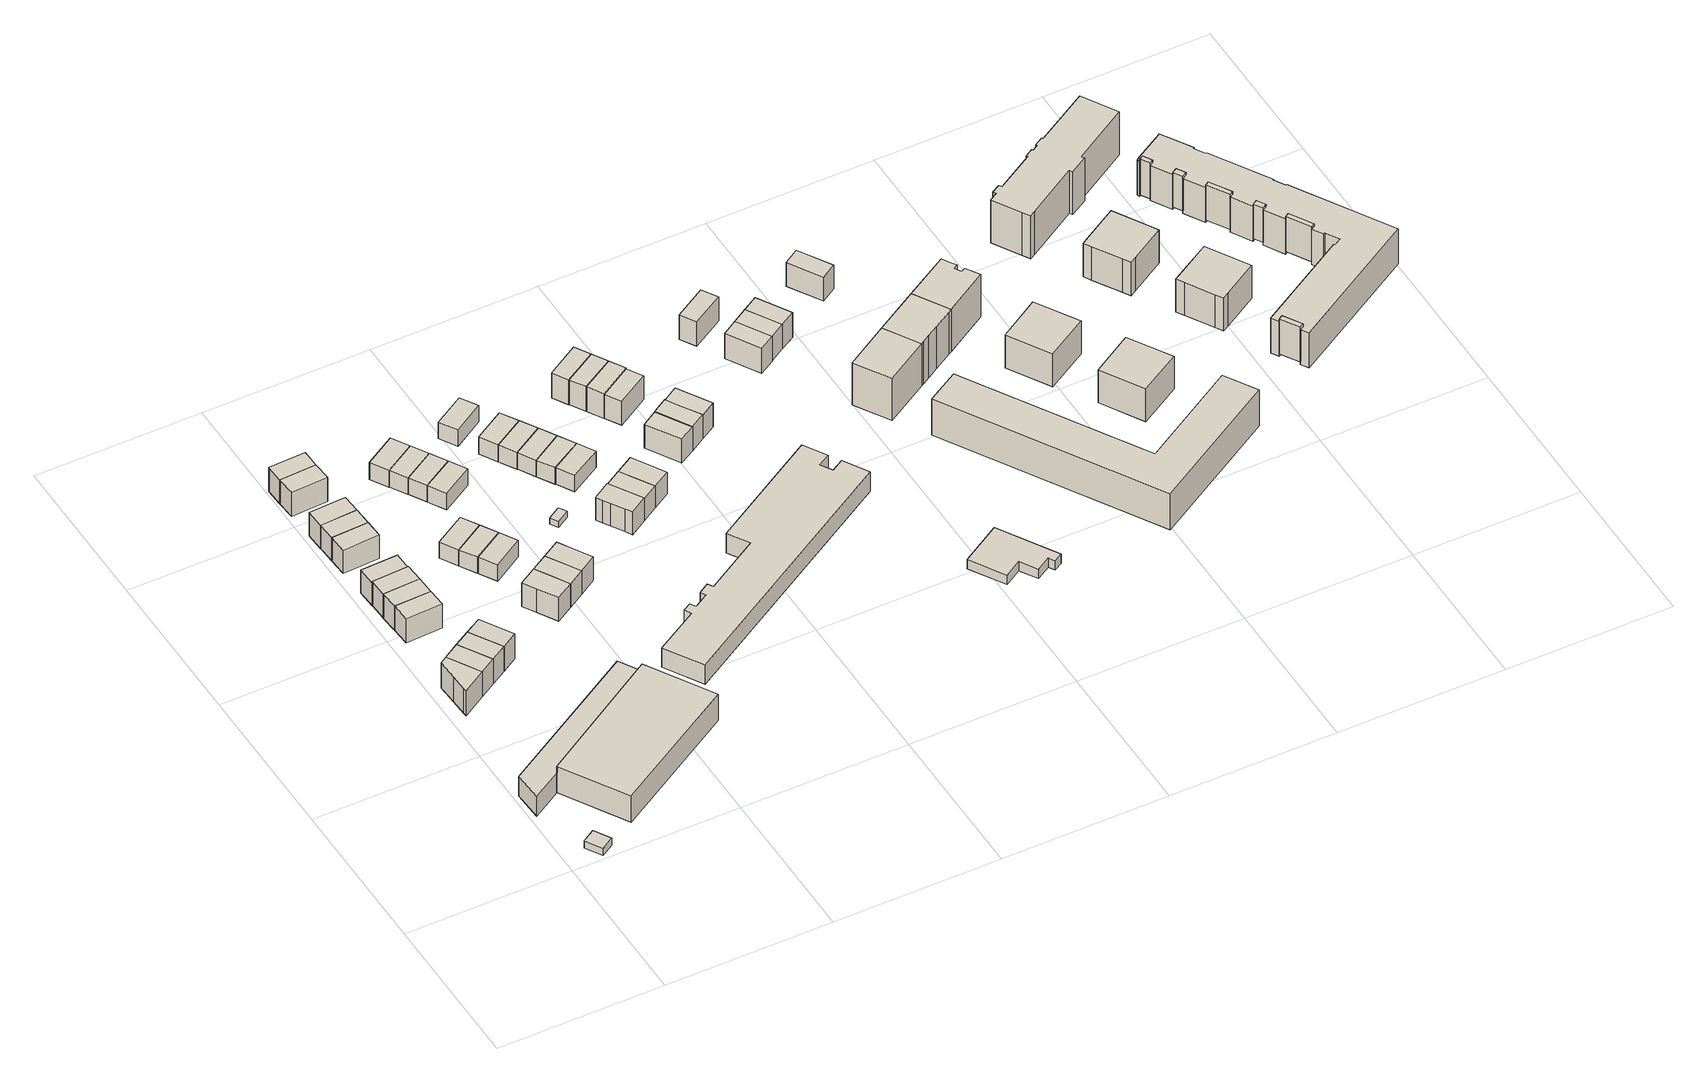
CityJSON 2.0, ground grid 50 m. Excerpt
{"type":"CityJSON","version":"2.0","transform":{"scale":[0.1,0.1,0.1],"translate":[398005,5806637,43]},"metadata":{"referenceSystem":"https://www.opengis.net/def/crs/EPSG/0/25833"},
"CityObjects":{
"building1":{"type":"Building","attributes":{"Gemeindeschluessel":"11000008","BezugspunktDach":"2200","function":"31001_2620","measuredHeight":2.59,"storeysAboveGround":1},"address":[{"country":"Germany","locality":"Berlin","thoroughfareNumber":"65 (2)","thoroughfareName":"Lieselotte-Berger-Straße"}],"geometry":[{"type":"Solid","lod":"1","boundaries":[[[[0,1,2,3]],[[4,5,6,7]],[[4,7,3,2]],[[5,4,2,1]],[[6,5,1,0]],[[7,6,0,3]]]]}]},
"building2":{"type":"Building","attributes":{"Gemeindeschluessel":"11000008","BezugspunktDach":"2200","function":"31001_1010","measuredHeight":9.01,"storeysAboveGround":2},"address":[{"country":"Germany","locality":"Berlin","thoroughfareNumber":"187","thoroughfareName":"Schönefelder Straße"}],"geometry":[{"type":"Solid","lod":"1","boundaries":[[[[8,9,10,11,12,13,14,15]],[[16,17,18,19,20,21,22,23]],[[16,23,15,14]],[[17,16,14,13]],[[18,17,13,12]],[[19,18,12,11]],[[20,19,11,10]],[[21,20,10,9]],[[22,21,9,8]],[[23,22,8,15]]]]}]},
"building3":{"type":"Building","attributes":{"Gemeindeschluessel":"11000008","BezugspunktDach":"2200","function":"31001_1010","measuredHeight":8.9,"storeysAboveGround":2},"address":[{"country":"Germany","locality":"Berlin","thoroughfareNumber":"185","thoroughfareName":"Schönefelder Straße"}],"geometry":[{"type":"Solid","lod":"1","boundaries":[[[[11,24,25,14]],[[26,27,19,16]],[[26,16,14,25]],[[27,26,25,24]],[[19,27,24,11]],[[16,19,11,14]]]]}]},
"building4":{"type":"Building","attributes":{"Gemeindeschluessel":"11000008","BezugspunktDach":"2200","function":"31001_1010","measuredHeight":8.88,"storeysAboveGround":2},"address":[{"country":"Germany","locality":"Berlin","thoroughfareNumber":"183","thoroughfareName":"Schönefelder Straße"}],"geometry":[{"type":"Solid","lod":"1","boundaries":[[[[24,28,29,25]],[[30,31,27,26]],[[30,26,25,29]],[[31,30,29,28]],[[27,31,28,24]],[[26,27,24,25]]]]}]},
"building5":{"type":"Building","attributes":{"Gemeindeschluessel":"11000008","BezugspunktDach":"2200","function":"31001_1010","measuredHeight":8.64,"storeysAboveGround":2},"address":[{"country":"Germany","locality":"Berlin","thoroughfareNumber":"179","thoroughfareName":"Schönefelder Straße"}],"geometry":[{"type":"Solid","lod":"1","boundaries":[[[[32,33,34,35]],[[36,37,38,39]],[[36,39,35,34]],[[37,36,34,33]],[[38,37,33,32]],[[39,38,32,35]]]]}]},
"building6":{"type":"Building","attributes":{"Gemeindeschluessel":"11000008","function":"31001_3021"},"address":[{"country":"Germany","locality":"Berlin","thoroughfareNumber":"65 (1)","thoroughfareName":"Lieselotte-Berger-Straße"}],"children":["building6-1","building6-2"]},
"building6-1":{"type":"BuildingPart","attributes":{"BezugspunktDach":"2200","measuredHeight":9.46,"storeysAboveGround":2},"parents":["building6"],"geometry":[{"type":"MultiSurface","lod":"1","boundaries":[[[40,41,42,43]],[[44,45,46,47]],[[44,48,49,43,42]],[[45,44,42,41]],[[46,45,41,40]],[[47,46,40,43]],[[47,49,48,44]]]}]},
"building6-2":{"type":"BuildingPart","attributes":{"BezugspunktDach":"2200","measuredHeight":7,"storeysAboveGround":2},"parents":["building6"],"geometry":[{"type":"MultiSurface","lod":"1","boundaries":[[[50,49,48,51,52]],[[53,54,55,56,57]],[[53,57,52,51]],[[54,53,51,48]],[[55,54,44,47]],[[56,55,49,50]],[[57,56,50,52]],[[47,44,48,49]]]}]},
"building7":{"type":"Building","attributes":{"Gemeindeschluessel":"11000008","BezugspunktDach":"2200","function":"31001_1010","measuredHeight":8.66,"storeysAboveGround":2},"address":[{"country":"Germany","locality":"Berlin","thoroughfareNumber":"177","thoroughfareName":"Schönefelder Straße"}],"geometry":[{"type":"Solid","lod":"1","boundaries":[[[[35,34,58,59]],[[60,61,62,63]],[[60,63,59,58]],[[61,60,58,34]],[[62,61,34,35]],[[63,62,35,59]]]]}]},
"building8":{"type":"Building","attributes":{"Gemeindeschluessel":"11000008","BezugspunktDach":"2200","function":"31001_1010","measuredHeight":8.61,"storeysAboveGround":2},"address":[{"country":"Germany","locality":"Berlin","thoroughfareNumber":"175","thoroughfareName":"Schönefelder Straße"}],"geometry":[{"type":"Solid","lod":"1","boundaries":[[[[59,58,64,65]],[[66,67,68,69]],[[66,69,65,64]],[[67,66,64,58]],[[68,67,58,59]],[[69,68,59,65]]]]}]},
"building9":{"type":"Building","attributes":{"Gemeindeschluessel":"11000008","BezugspunktDach":"2200","function":"31001_1010","measuredHeight":9.95,"storeysAboveGround":2},"address":[{"country":"Germany","locality":"Berlin","thoroughfareNumber":"173","thoroughfareName":"Schönefelder Straße"}],"geometry":[{"type":"Solid","lod":"1","boundaries":[[[[70,71,72,73,74]],[[75,76,77,78,79]],[[75,79,74,73]],[[76,75,73,72]],[[77,76,72,71]],[[78,77,71,70]],[[79,78,70,74]]]]}]},
"building10":{"type":"Building","attributes":{"Gemeindeschluessel":"11000008","BezugspunktDach":"2200","function":"31001_1010","measuredHeight":8.9,"storeysAboveGround":2},"address":[{"country":"Germany","locality":"Berlin","thoroughfareNumber":"181","thoroughfareName":"Schönefelder Straße"}],"geometry":[{"type":"Solid","lod":"1","boundaries":[[[[28,80,81,29]],[[82,83,31,30]],[[82,30,29,81]],[[83,82,81,80]],[[31,83,80,28]],[[30,31,28,29]]]]}]},
"building11":{"type":"Building","attributes":{"Gemeindeschluessel":"11000008","BezugspunktDach":"2200","function":"31001_1010","measuredHeight":8.35,"storeysAboveGround":2},"address":[{"country":"Germany","locality":"Berlin","thoroughfareNumber":"171","thoroughfareName":"Schönefelder Straße"}],"geometry":[{"type":"Solid","lod":"1","boundaries":[[[[84,85,86,87]],[[88,89,90,91]],[[88,91,87,86]],[[89,88,86,85]],[[90,89,85,84]],[[91,90,84,87]]]]}]},
"building12":{"type":"Building","attributes":{"Gemeindeschluessel":"11000008","BezugspunktDach":"2200","function":"31001_1010","measuredHeight":8.31,"storeysAboveGround":2},"address":[{"country":"Germany","locality":"Berlin","thoroughfareNumber":"169","thoroughfareName":"Schönefelder Straße"}],"geometry":[{"type":"Solid","lod":"1","boundaries":[[[[87,86,92,93]],[[94,88,91,95]],[[94,95,93,92]],[[88,94,92,86]],[[91,88,86,87]],[[95,91,87,93]]]]}]},
"building13":{"type":"Building","attributes":{"Gemeindeschluessel":"11000008","BezugspunktDach":"2200","function":"31001_1010","measuredHeight":8.4,"storeysAboveGround":2},"address":[{"country":"Germany","locality":"Berlin","thoroughfareNumber":"167","thoroughfareName":"Schönefelder Straße"}],"geometry":[{"type":"Solid","lod":"1","boundaries":[[[[93,92,96,97]],[[98,99,100,101]],[[98,101,97,96]],[[99,98,96,92]],[[100,99,92,93]],[[101,100,93,97]]]]}]},
"building14":{"type":"Building","attributes":{"Gemeindeschluessel":"11000008","BezugspunktDach":"2200","function":"31001_1010","measuredHeight":8.56,"storeysAboveGround":2},"address":[{"country":"Germany","locality":"Berlin","thoroughfareNumber":"165","thoroughfareName":"Schönefelder Straße"}],"geometry":[{"type":"Solid","lod":"1","boundaries":[[[[102,103,104,105]],[[106,107,108,109]],[[106,109,105,104]],[[107,106,104,103]],[[108,107,103,102]],[[109,108,102,105]]]]}]},
"building15":{"type":"Building","attributes":{"Gemeindeschluessel":"11000008","BezugspunktDach":"2200","function":"31001_1010","measuredHeight":8.6,"storeysAboveGround":2},"address":[{"country":"Germany","locality":"Berlin","thoroughfareNumber":"163","thoroughfareName":"Schönefelder Straße"}],"geometry":[{"type":"Solid","lod":"1","boundaries":[[[[105,104,110,111]],[[112,106,109,113]],[[112,113,111,110]],[[106,112,110,104]],[[109,106,104,105]],[[113,109,105,111]]]]}]},
"building16":{"type":"Building","attributes":{"Gemeindeschluessel":"11000008","BezugspunktDach":"2200","function":"31001_1010","measuredHeight":5.86,"storeysAboveGround":2},"address":[{"country":"Germany","locality":"Berlin","thoroughfareNumber":"74","thoroughfareName":"Lieselotte-Berger-Straße"}],"geometry":[{"type":"Solid","lod":"1","boundaries":[[[[114,115,116,117]],[[118,119,120,121]],[[118,121,117,116]],[[119,118,116,115]],[[120,119,115,114]],[[121,120,114,117]]]]}]},
"building17":{"type":"Building","attributes":{"Gemeindeschluessel":"11000008","BezugspunktDach":"2200","function":"31001_1010","measuredHeight":8.44,"storeysAboveGround":3},"address":[{"country":"Germany","locality":"Berlin","thoroughfareNumber":"76B","thoroughfareName":"Lieselotte-Berger-Straße"}],"geometry":[{"type":"Solid","lod":"1","boundaries":[[[[122,123,124,125,126,127]],[[128,129,130,131,132,133]],[[128,133,127,126]],[[129,128,126,125]],[[130,129,125,124]],[[131,130,124,123]],[[132,131,123,122]],[[133,132,122,127]]]]}]},
"building18":{"type":"Building","attributes":{"Gemeindeschluessel":"11000008","BezugspunktDach":"2200","function":"31001_1010","measuredHeight":5.84,"storeysAboveGround":2},"address":[{"country":"Germany","locality":"Berlin","thoroughfareNumber":"74A","thoroughfareName":"Lieselotte-Berger-Straße"}],"geometry":[{"type":"Solid","lod":"1","boundaries":[[[[134,135,115,114]],[[119,136,137,120]],[[119,120,114,115]],[[136,119,115,135]],[[137,136,135,134]],[[120,137,134,114]]]]}]},
"building19":{"type":"Building","attributes":{"Gemeindeschluessel":"11000008","BezugspunktDach":"2200","function":"31001_1010","measuredHeight":5.86,"storeysAboveGround":2},"address":[{"country":"Germany","locality":"Berlin","thoroughfareNumber":"74B","thoroughfareName":"Lieselotte-Berger-Straße"}],"geometry":[{"type":"Solid","lod":"1","boundaries":[[[[138,139,135,134]],[[136,140,141,137]],[[136,137,134,135]],[[140,136,135,139]],[[141,140,139,138]],[[137,141,138,134]]]]}]},
"building20":{"type":"Building","attributes":{"Gemeindeschluessel":"11000008","BezugspunktDach":"2200","function":"31001_1010","measuredHeight":8.38,"storeysAboveGround":3},"address":[{"country":"Germany","locality":"Berlin","thoroughfareNumber":"76A","thoroughfareName":"Lieselotte-Berger-Straße"}],"geometry":[{"type":"Solid","lod":"1","boundaries":[[[[125,124,142,143,144,126]],[[145,146,147,130,129,128]],[[145,128,126,144]],[[146,145,144,143]],[[147,146,143,142]],[[130,147,142,124]],[[129,130,124,125]],[[128,129,125,126]]]]}]},
"building21":{"type":"Building","attributes":{"Gemeindeschluessel":"11000008","BezugspunktDach":"2200","function":"31001_1010","measuredHeight":5.93,"storeysAboveGround":2},"address":[{"country":"Germany","locality":"Berlin","thoroughfareNumber":"72","thoroughfareName":"Lieselotte-Berger-Straße"}],"geometry":[{"type":"Solid","lod":"1","boundaries":[[[[148,149,150,151]],[[152,153,154,155]],[[152,155,151,150]],[[153,152,150,149]],[[154,153,149,148]],[[155,154,148,151]]]]}]},
"building22":{"type":"Building","attributes":{"Gemeindeschluessel":"11000008","BezugspunktDach":"2200","function":"31001_1010","measuredHeight":5.81,"storeysAboveGround":2},"address":[{"country":"Germany","locality":"Berlin","thoroughfareNumber":"72A","thoroughfareName":"Lieselotte-Berger-Straße"}],"geometry":[{"type":"Solid","lod":"1","boundaries":[[[[156,157,149,148]],[[158,159,160,161]],[[158,161,148,149]],[[159,158,149,157]],[[160,159,157,156]],[[161,160,156,148]]]]}]},
"building23":{"type":"Building","attributes":{"Gemeindeschluessel":"11000008","BezugspunktDach":"2200","function":"31001_1010","measuredHeight":8.38,"storeysAboveGround":3},"address":[{"country":"Germany","locality":"Berlin","thoroughfareNumber":"76","thoroughfareName":"Lieselotte-Berger-Straße"}],"geometry":[{"type":"Solid","lod":"1","boundaries":[[[[143,142,162,163,164,144]],[[165,166,167,147,146,145]],[[165,145,144,164]],[[166,165,164,163]],[[167,166,163,162]],[[147,167,162,142]],[[146,147,142,143]],[[145,146,143,144]]]]}]},
"building24":{"type":"Building","attributes":{"Gemeindeschluessel":"11000008","BezugspunktDach":"2200","function":"31001_1010","measuredHeight":5.81,"storeysAboveGround":2},"address":[{"country":"Germany","locality":"Berlin","thoroughfareNumber":"72B","thoroughfareName":"Lieselotte-Berger-Straße"}],"geometry":[{"type":"Solid","lod":"1","boundaries":[[[[168,169,157,156]],[[170,171,172,173]],[[170,173,156,157]],[[171,170,157,169]],[[172,171,169,168]],[[173,172,168,156]]]]}]},
"building25":{"type":"Building","attributes":{"Gemeindeschluessel":"11000008","BezugspunktDach":"2200","function":"31001_1010","measuredHeight":5.82,"storeysAboveGround":2},"address":[{"country":"Germany","locality":"Berlin","thoroughfareNumber":"72C","thoroughfareName":"Lieselotte-Berger-Straße"}],"geometry":[{"type":"Solid","lod":"1","boundaries":[[[[174,175,169,168]],[[176,177,178,179]],[[176,179,168,169]],[[177,176,169,175]],[[178,177,175,174]],[[179,178,174,168]]]]}]},
"building26":{"type":"Building","attributes":{"Gemeindeschluessel":"11000008","BezugspunktDach":"2200","function":"31001_2523","measuredHeight":2.48,"storeysAboveGround":1},"address":[{"country":"Germany","locality":"Berlin","thoroughfareNumber":"70B (1)","thoroughfareName":"Lieselotte-Berger-Straße"}],"geometry":[{"type":"Solid","lod":"1","boundaries":[[[[180,181,182,183,184]],[[185,186,187,188,189]],[[185,189,184,183]],[[186,185,183,182]],[[187,186,182,181]],[[188,187,181,180]],[[189,188,180,184]]]]}]},
"building27":{"type":"Building","attributes":{"Gemeindeschluessel":"11000008","BezugspunktDach":"2200","function":"31001_1010","measuredHeight":5.82,"storeysAboveGround":2},"address":[{"country":"Germany","locality":"Berlin","thoroughfareNumber":"66F","thoroughfareName":"Lieselotte-Berger-Straße"}],"geometry":[{"type":"Solid","lod":"1","boundaries":[[[[190,191,192,193]],[[194,195,196,197]],[[194,197,193,192]],[[195,194,192,191]],[[196,195,191,190]],[[197,196,190,193]]]]}]},
"building28":{"type":"Building","attributes":{"Gemeindeschluessel":"11000008","BezugspunktDach":"2200","function":"31001_1010","measuredHeight":6.02,"storeysAboveGround":2},"address":[{"country":"Germany","locality":"Berlin","thoroughfareNumber":"68","thoroughfareName":"Lieselotte-Berger-Straße"}],"geometry":[{"type":"Solid","lod":"1","boundaries":[[[[198,199,200,201]],[[202,203,204,205]],[[202,205,201,200]],[[203,202,200,199]],[[204,203,199,198]],[[205,204,198,201]]]]}]},
"building29":{"type":"Building","attributes":{"Gemeindeschluessel":"11000008","BezugspunktDach":"2200","function":"31001_1010","measuredHeight":8.45,"storeysAboveGround":3},"address":[{"country":"Germany","locality":"Berlin","thoroughfareNumber":"70B","thoroughfareName":"Lieselotte-Berger-Straße"}],"geometry":[{"type":"Solid","lod":"1","boundaries":[[[[206,207,208,209,210,211,212,213,214]],[[215,216,217,218,219,220,221,222,223]],[[215,223,214,213]],[[216,215,213,212]],[[217,216,212,211]],[[218,217,211,210]],[[219,218,210,209]],[[220,219,209,208]],[[221,220,208,207]],[[222,221,207,206]],[[223,222,206,214]]]]}]},
"building30":{"type":"Building","attributes":{"Gemeindeschluessel":"11000008","BezugspunktDach":"2200","function":"31001_1010","measuredHeight":6.01,"storeysAboveGround":2},"address":[{"country":"Germany","locality":"Berlin","thoroughfareNumber":"68A","thoroughfareName":"Lieselotte-Berger-Straße"}],"geometry":[{"type":"Solid","lod":"1","boundaries":[[[[224,225,199,198]],[[203,226,227,204]],[[203,204,198,199]],[[226,203,199,225]],[[227,226,225,224]],[[204,227,224,198]]]]}]},
"building31":{"type":"Building","attributes":{"Gemeindeschluessel":"11000008","BezugspunktDach":"2200","function":"31001_1010","measuredHeight":5.9,"storeysAboveGround":2},"address":[{"country":"Germany","locality":"Berlin","thoroughfareNumber":"68B","thoroughfareName":"Lieselotte-Berger-Straße"}],"geometry":[{"type":"Solid","lod":"1","boundaries":[[[[228,229,225,224]],[[230,231,232,233]],[[230,233,224,225]],[[231,230,225,229]],[[232,231,229,228]],[[233,232,228,224]]]]}]},
"building32":{"type":"Building","attributes":{"Gemeindeschluessel":"11000008","BezugspunktDach":"2200","function":"31001_1010","measuredHeight":5.9,"storeysAboveGround":2},"address":[{"country":"Germany","locality":"Berlin","thoroughfareNumber":"68C","thoroughfareName":"Lieselotte-Berger-Straße"}],"geometry":[{"type":"Solid","lod":"1","boundaries":[[[[234,235,229,228]],[[231,236,237,232]],[[231,232,228,229]],[[236,231,229,235]],[[237,236,235,234]],[[232,237,234,228]]]]}]},
"building33":{"type":"Building","attributes":{"Gemeindeschluessel":"11000008","BezugspunktDach":"2200","function":"31001_1010","measuredHeight":5.84,"storeysAboveGround":2},"address":[{"country":"Germany","locality":"Berlin","thoroughfareNumber":"68D","thoroughfareName":"Lieselotte-Berger-Straße"}],"geometry":[{"type":"Solid","lod":"1","boundaries":[[[[238,239,235,234]],[[240,241,242,243]],[[240,243,234,235]],[[241,240,235,239]],[[242,241,239,238]],[[243,242,238,234]]]]}]},
"building34":{"type":"Building","attributes":{"Gemeindeschluessel":"11000008","BezugspunktDach":"2200","function":"31001_1010","measuredHeight":7.74,"storeysAboveGround":3},"address":[{"country":"Germany","locality":"Berlin","thoroughfareNumber":"70A","thoroughfareName":"Lieselotte-Berger-Straße"}],"geometry":[{"type":"Solid","lod":"1","boundaries":[[[[244,245,246,247,248,249]],[[250,251,252,218,253,215]],[[250,215,249,248]],[[251,250,248,247]],[[252,251,247,246]],[[218,252,246,245]],[[253,218,245,244]],[[215,253,244,249]]]]}]},
"building35":{"type":"Building","attributes":{"name":"Rose-Oehmichen-Schule","Gemeindeschluessel":"11000008","BezugspunktDach":"2200","function":"31001_3021","measuredHeight":6.93,"storeysAboveGround":2},"address":[{"country":"Germany","locality":"Berlin","thoroughfareNumber":"65","thoroughfareName":"Lieselotte-Berger-Straße"}],"geometry":[{"type":"Solid","lod":"1","boundaries":[[[[254,255,256,257,258,259,260,261,262,263,264,265,266,267,268,269,270,271]],[[272,273,274,275,276,277,278,279,280,281,282,283,284,285,286,287,288,289]],[[272,289,271,270]],[[273,272,270,269]],[[274,273,269,268]],[[275,274,268,267]],[[276,275,267,266]],[[277,276,266,265]],[[278,277,265,264]],[[279,278,264,263]],[[280,279,263,262]],[[281,280,262,261]],[[282,281,261,260]],[[283,282,260,259]],[[284,283,259,258]],[[285,284,258,257]],[[286,285,257,256]],[[287,286,256,255]],[[288,287,255,254]],[[289,288,254,271]]]]}]},
"building36":{"type":"Building","attributes":{"Gemeindeschluessel":"11000008","BezugspunktDach":"2200","function":"31001_1010","measuredHeight":7.74,"storeysAboveGround":3},"address":[{"country":"Germany","locality":"Berlin","thoroughfareNumber":"70","thoroughfareName":"Lieselotte-Berger-Straße"}],"geometry":[{"type":"Solid","lod":"1","boundaries":[[[[247,246,290,291,292,248]],[[293,294,295,252,251,250]],[[293,250,248,292]],[[294,293,292,291]],[[295,294,291,290]],[[252,295,290,246]],[[251,252,246,247]],[[250,251,247,248]]]]}]},
"building37":{"type":"Building","attributes":{"Gemeindeschluessel":"11000008","BezugspunktDach":"2200","function":"31001_1010","measuredHeight":8.89,"storeysAboveGround":2},"address":[{"country":"Germany","locality":"Berlin","thoroughfareNumber":"26A","thoroughfareName":"Friederike-Nadig-Straße"}],"geometry":[{"type":"Solid","lod":"1","boundaries":[[[[296,297,298,299]],[[300,301,302,303]],[[300,303,299,298]],[[301,300,298,297]],[[302,301,297,296]],[[303,302,296,299]]]]}]},
"building38":{"type":"Building","attributes":{"Gemeindeschluessel":"11000008","BezugspunktDach":"2200","function":"31001_1010","measuredHeight":8.55,"storeysAboveGround":2},"address":[{"country":"Germany","locality":"Berlin","thoroughfareNumber":"30","thoroughfareName":"Friederike-Nadig-Straße"}],"geometry":[{"type":"Solid","lod":"1","boundaries":[[[[304,305,306,307]],[[308,309,310,311]],[[308,311,307,306]],[[309,308,306,305]],[[310,309,305,304]],[[311,310,304,307]]]]}]},
"building39":{"type":"Building","attributes":{"Gemeindeschluessel":"11000008","BezugspunktDach":"2200","function":"31001_1010","measuredHeight":8.87,"storeysAboveGround":2},"address":[{"country":"Germany","locality":"Berlin","thoroughfareNumber":"28","thoroughfareName":"Friederike-Nadig-Straße"}],"geometry":[{"type":"Solid","lod":"1","boundaries":[[[[312,313,297,296]],[[314,315,316,317]],[[314,317,296,297]],[[315,314,297,313]],[[316,315,313,312]],[[317,316,312,296]]]]}]},
"building40":{"type":"Building","attributes":{"Gemeindeschluessel":"11000008","BezugspunktDach":"2200","function":"31001_1010","measuredHeight":8.82,"storeysAboveGround":2},"address":[{"country":"Germany","locality":"Berlin","thoroughfareNumber":"28A","thoroughfareName":"Friederike-Nadig-Straße"}],"geometry":[{"type":"Solid","lod":"1","boundaries":[[[[318,319,313,312]],[[315,320,321,316]],[[315,316,312,313]],[[320,315,313,319]],[[321,320,319,318]],[[316,321,318,312]]]]}]},
"building41":{"type":"Building","attributes":{"Gemeindeschluessel":"11000008","BezugspunktDach":"2200","function":"31001_1010","measuredHeight":8.39,"storeysAboveGround":2},"address":[{"country":"Germany","locality":"Berlin","thoroughfareNumber":"28B","thoroughfareName":"Friederike-Nadig-Straße"}],"geometry":[{"type":"Solid","lod":"1","boundaries":[[[[322,323,324,325]],[[326,327,328,329]],[[326,329,325,324]],[[327,326,324,323]],[[328,327,323,322]],[[329,328,322,325]]]]}]},
"building42":{"type":"Building","attributes":{"Gemeindeschluessel":"11000008","BezugspunktDach":"2200","function":"31001_1010","measuredHeight":8.78,"storeysAboveGround":2},"address":[{"country":"Germany","locality":"Berlin","thoroughfareNumber":"30A","thoroughfareName":"Friederike-Nadig-Straße"}],"geometry":[{"type":"Solid","lod":"1","boundaries":[[[[330,331,332,333,334,335,336,337]],[[338,339,340,341,309,342,343,308]],[[338,308,337,336]],[[339,338,336,335]],[[340,339,335,334]],[[341,340,334,333]],[[309,341,333,332]],[[342,309,332,331]],[[343,342,331,330]],[[308,343,330,337]]]]}]},
"building43":{"type":"Building","attributes":{"Gemeindeschluessel":"11000008","BezugspunktDach":"2200","function":"31001_1010","measuredHeight":8.51,"storeysAboveGround":2},"address":[{"country":"Germany","locality":"Berlin","thoroughfareNumber":"30B","thoroughfareName":"Friederike-Nadig-Straße"}],"geometry":[{"type":"Solid","lod":"1","boundaries":[[[[344,345,346,347]],[[348,349,341,338]],[[348,338,347,346]],[[349,348,346,345]],[[341,349,345,344]],[[338,341,344,347]]]]}]},
"building44":{"type":"Building","attributes":{"name":"Jugendclub","Gemeindeschluessel":"11000008","BezugspunktDach":"2200","function":"31001_3061","measuredHeight":3.35,"storeysAboveGround":1},"address":[{"country":"Germany","locality":"Berlin","thoroughfareNumber":"12","thoroughfareName":"Käte-Frankenthal-Weg"}],"geometry":[{"type":"Solid","lod":"1","boundaries":[[[[350,351,352,353,354,355,356,357]],[[358,359,360,361,362,363,364,365]],[[358,365,357,356]],[[359,358,356,355]],[[360,359,355,354]],[[361,360,354,353]],[[362,361,353,352]],[[363,362,352,351]],[[364,363,351,350]],[[365,364,350,357]]]]}]},
"building45":{"type":"Building","attributes":{"Gemeindeschluessel":"11000008","BezugspunktDach":"2200","function":"31001_1010","measuredHeight":8.6,"storeysAboveGround":2},"address":[{"country":"Germany","locality":"Berlin","thoroughfareNumber":"23A","thoroughfareName":"Friederike-Nadig-Straße"}],"geometry":[{"type":"Solid","lod":"1","boundaries":[[[[366,367,368,369]],[[370,371,372,373]],[[370,373,369,368]],[[371,370,368,367]],[[372,371,367,366]],[[373,372,366,369]]]]}]},
"building46":{"type":"Building","attributes":{"Gemeindeschluessel":"11000008","BezugspunktDach":"2200","function":"31001_1010","measuredHeight":8.87,"storeysAboveGround":2},"address":[{"country":"Germany","locality":"Berlin","thoroughfareNumber":"25A","thoroughfareName":"Friederike-Nadig-Straße"}],"geometry":[{"type":"Solid","lod":"1","boundaries":[[[[374,375,376,377]],[[378,379,380,381]],[[378,381,377,376]],[[379,378,376,375]],[[380,379,375,374]],[[381,380,374,377]]]]}]},
"building47":{"type":"Building","attributes":{"Gemeindeschluessel":"11000008","BezugspunktDach":"2200","function":"31001_1010","measuredHeight":8.83,"storeysAboveGround":2},"address":[{"country":"Germany","locality":"Berlin","thoroughfareNumber":"25","thoroughfareName":"Friederike-Nadig-Straße"}],"geometry":[{"type":"Solid","lod":"1","boundaries":[[[[375,382,383,376]],[[384,385,386,387]],[[384,387,376,383]],[[385,384,383,382]],[[386,385,382,375]],[[387,386,375,376]]]]}]},
"building48":{"type":"Building","attributes":{"Gemeindeschluessel":"11000008","BezugspunktDach":"2200","function":"31001_1010","measuredHeight":8.83,"storeysAboveGround":2},"address":[{"country":"Germany","locality":"Berlin","thoroughfareNumber":"62","thoroughfareName":"Lieselotte-Berger-Straße"}],"geometry":[{"type":"Solid","lod":"1","boundaries":[[[[382,388,389,383]],[[390,391,385,384]],[[390,384,383,389]],[[391,390,389,388]],[[385,391,388,382]],[[384,385,382,383]]]]}]},
"building49":{"type":"Building","attributes":{"Gemeindeschluessel":"11000008","BezugspunktDach":"2200","function":"31001_1010","measuredHeight":15.01,"storeysAboveGround":5},"address":[{"country":"Germany","locality":"Berlin","thoroughfareNumber":"61","thoroughfareName":"Lieselotte-Berger-Straße"}],"geometry":[{"type":"Solid","lod":"1","boundaries":[[[[392,393,394,395]],[[396,397,398,399]],[[396,399,395,394]],[[397,396,394,393]],[[398,397,393,392]],[[399,398,392,395]]]]}]},
"building50":{"type":"Building","attributes":{"Gemeindeschluessel":"11000008","BezugspunktDach":"2200","function":"31001_1010","measuredHeight":15.05,"storeysAboveGround":5},"address":[{"country":"Germany","locality":"Berlin","thoroughfareNumber":"59","thoroughfareName":"Lieselotte-Berger-Straße"}],"geometry":[{"type":"Solid","lod":"1","boundaries":[[[[393,400,401,402,403,404,405,394]],[[406,407,408,409,410,411,412,413]],[[406,413,394,405]],[[407,406,405,404]],[[408,407,404,403]],[[409,408,403,402]],[[410,409,402,401]],[[411,410,401,400]],[[412,411,400,393]],[[413,412,393,394]]]]}]},
"building51":{"type":"Building","attributes":{"Gemeindeschluessel":"11000008","BezugspunktDach":"2200","function":"31001_1010","measuredHeight":8.51,"storeysAboveGround":2},"address":[{"country":"Germany","locality":"Berlin","thoroughfareNumber":"60","thoroughfareName":"Lieselotte-Berger-Straße"}],"geometry":[{"type":"Solid","lod":"1","boundaries":[[[[414,415,416,417]],[[418,419,420,421]],[[418,421,417,416]],[[419,418,416,415]],[[420,419,415,414]],[[421,420,414,417]]]]}]},
"building52":{"type":"Building","attributes":{"Gemeindeschluessel":"11000008","BezugspunktDach":"2200","function":"31001_1010","measuredHeight":12.79,"storeysAboveGround":4},"address":[{"country":"Germany","locality":"Berlin","thoroughfareNumber":"27, 29, 31, 33","thoroughfareName":"Friederike-Nadig-Straße"},{"country":"Germany","locality":"Berlin","thoroughfareNumber":"6, 8","thoroughfareName":"Käte-Frankenthal-Weg"}],"geometry":[{"type":"Solid","lod":"1","boundaries":[[[[422,423,424,425,426,427]],[[428,429,430,431,432,433]],[[428,433,427,426]],[[429,428,426,425]],[[430,429,425,424]],[[431,430,424,423]],[[432,431,423,422]],[[433,432,422,427]]]]}]},
"building53":{"type":"Building","attributes":{"Gemeindeschluessel":"11000008","BezugspunktDach":"2200","function":"31001_1010","measuredHeight":15.04,"storeysAboveGround":5},"address":[{"country":"Germany","locality":"Berlin","thoroughfareNumber":"57","thoroughfareName":"Lieselotte-Berger-Straße"}],"geometry":[{"type":"Solid","lod":"1","boundaries":[[[[404,434,435,436,437,438,439,440,441,405]],[[442,443,444,445,446,447,448,449,407,406]],[[442,406,405,441]],[[443,442,441,440]],[[444,443,440,439]],[[445,444,439,438]],[[446,445,438,437]],[[447,446,437,436]],[[448,447,436,435]],[[449,448,435,434]],[[407,449,434,404]],[[406,407,404,405]]]]}]},
"building54":{"type":"Building","attributes":{"Gemeindeschluessel":"11000008","BezugspunktDach":"2200","function":"31001_1010","measuredHeight":11.76,"storeysAboveGround":4},"address":[{"country":"Germany","locality":"Berlin","thoroughfareNumber":"34","thoroughfareName":"Elisabeth-Selbert-Straße"}],"geometry":[{"type":"Solid","lod":"1","boundaries":[[[[450,451,452,453]],[[454,455,456,457]],[[454,457,453,452]],[[455,454,452,451]],[[456,455,451,450]],[[457,456,450,453]]]]}]},
"building55":{"type":"Building","attributes":{"Gemeindeschluessel":"11000008","BezugspunktDach":"2200","function":"31001_1010","measuredHeight":11.61,"storeysAboveGround":4},"address":[{"country":"Germany","locality":"Berlin","thoroughfareNumber":"36","thoroughfareName":"Elisabeth-Selbert-Straße"}],"geometry":[{"type":"Solid","lod":"1","boundaries":[[[[458,459,460,461]],[[462,463,464,465]],[[462,465,461,460]],[[463,462,460,459]],[[464,463,459,458]],[[465,464,458,461]]]]}]},
"building56":{"type":"Building","attributes":{"Gemeindeschluessel":"11000008","BezugspunktDach":"2200","function":"31001_1010","measuredHeight":11.77,"storeysAboveGround":5},"address":[{"country":"Germany","locality":"Berlin","thoroughfareNumber":"35","thoroughfareName":"Elisabeth-Selbert-Straße"}],"geometry":[{"type":"Solid","lod":"1","boundaries":[[[[466,467,468,469,470,471,472,473]],[[474,475,476,477,478,479,480,481]],[[474,481,473,472]],[[475,474,472,471]],[[476,475,471,470]],[[477,476,470,469]],[[478,477,469,468]],[[479,478,468,467]],[[480,479,467,466]],[[481,480,466,473]]]]}]},
"building57":{"type":"Building","attributes":{"Gemeindeschluessel":"11000008","BezugspunktDach":"2200","function":"31001_1010","measuredHeight":11.73,"storeysAboveGround":5},"address":[{"country":"Germany","locality":"Berlin","thoroughfareNumber":"37","thoroughfareName":"Elisabeth-Selbert-Straße"}],"geometry":[{"type":"Solid","lod":"1","boundaries":[[[[482,483,484,485,486,487,488,489]],[[490,491,492,493,494,495,496,497]],[[490,497,489,488]],[[491,490,488,487]],[[492,491,487,486]],[[493,492,486,485]],[[494,493,485,484]],[[495,494,484,483]],[[496,495,483,482]],[[497,496,482,489]]]]}]},
"building58":{"type":"Building","attributes":{"Gemeindeschluessel":"11000008","BezugspunktDach":"2200","function":"51009_1610","measuredHeight":12.47,"storeysAboveGround":0},"address":[{"country":"Germany","locality":"Berlin"}],"geometry":[{"type":"Solid","lod":"1","boundaries":[[[[498,499,500,501]],[[502,503,504,505]],[[502,505,501,500]],[[503,502,500,499]],[[504,503,499,498]],[[505,504,498,501]]]]}]},
"building59":{"type":"Building","attributes":{"Gemeindeschluessel":"11000008","BezugspunktDach":"2200","function":"31001_1010","measuredHeight":15.28,"storeysAboveGround":5},"address":[{"country":"Germany","locality":"Berlin","thoroughfareNumber":"49, 51, 53","thoroughfareName":"Lieselotte-Berger-Straße"}],"geometry":[{"type":"Solid","lod":"1","boundaries":[[[[506,507,508,509,510,511,512,513,514,515,516,517,518,519,520,521,522,523,524,525,526,527]],[[528,529,530,531,532,533,534,535,536,537,538,539,540,541,542,543,544,545,546,547,548,549]],[[528,549,527,526]],[[529,528,526,525]],[[530,529,525,524]],[[531,530,524,523]],[[532,531,523,522]],[[533,532,522,521]],[[534,533,521,520]],[[535,534,520,519]],[[536,535,519,518]],[[537,536,518,517]],[[538,537,517,516]],[[539,538,516,515]],[[540,539,515,514]],[[541,540,514,513]],[[542,541,513,512]],[[543,542,512,511]],[[544,543,511,510]],[[545,544,510,509]],[[546,545,509,508]],[[547,546,508,507]],[[548,547,507,506]],[[549,548,506,527]]]]}]},
"building60":{"type":"Building","attributes":{"Gemeindeschluessel":"11000008","BezugspunktDach":"2200","function":"51009_1610","measuredHeight":12.79,"storeysAboveGround":0},"address":[{"country":"Germany","locality":"Berlin"}],"geometry":[{"type":"Solid","lod":"1","boundaries":[[[[550,551,552,553]],[[554,555,556,557]],[[554,557,553,552]],[[555,554,552,551]],[[556,555,551,550]],[[557,556,550,553]]]]}]},
"building61":{"type":"Building","attributes":{"Gemeindeschluessel":"11000008","BezugspunktDach":"2200","function":"51009_1610","measuredHeight":12.3,"storeysAboveGround":0},"address":[{"country":"Germany","locality":"Berlin"}],"geometry":[{"type":"Solid","lod":"1","boundaries":[[[[558,559,560,561]],[[562,563,564,565]],[[562,565,561,560]],[[563,562,560,559]],[[564,563,559,558]],[[565,564,558,561]]]]}]},
"building62":{"type":"Building","attributes":{"Gemeindeschluessel":"11000008","BezugspunktDach":"2200","function":"51009_1610","measuredHeight":12.47,"storeysAboveGround":0},"address":[{"country":"Germany","locality":"Berlin"}],"geometry":[{"type":"Solid","lod":"1","boundaries":[[[[566,567,568,569]],[[570,571,572,573]],[[570,573,569,568]],[[571,570,568,567]],[[572,571,567,566]],[[573,572,566,569]]]]}]},
"building63":{"type":"Building","attributes":{"Gemeindeschluessel":"11000008","BezugspunktDach":"2200","function":"51009_1610","measuredHeight":12.2,"storeysAboveGround":0},"address":[{"country":"Germany","locality":"Berlin"}],"geometry":[{"type":"Solid","lod":"1","boundaries":[[[[574,575,576,577]],[[578,579,580,581]],[[578,581,577,576]],[[579,578,576,575]],[[580,579,575,574]],[[581,580,574,577]]]]}]},
"building64":{"type":"Building","attributes":{"Gemeindeschluessel":"11000008","BezugspunktDach":"2200","function":"31001_1010","measuredHeight":12.48,"storeysAboveGround":5},"address":[{"country":"Germany","locality":"Berlin","thoroughfareNumber":"34, 36","thoroughfareName":"Helene-Weber-Straße"},{"country":"Germany","locality":"Berlin","thoroughfareNumber":"34","thoroughfareName":"Jeanette-Wolff-Straße"},{"country":"Germany","locality":"Berlin","thoroughfareNumber":"2","thoroughfareName":"Käte-Frankenthal-Weg"}],"geometry":[{"type":"Solid","lod":"1","boundaries":[[[[582,583,584,585,586,587,588,589,590,591,592,593,594,595,596,597,598,599,600,601,602,603,604,605,606,607,608,609,610,611,612,613,614,615,616,617,618,619,620,621,622,623,624]],[[625,626,627,628,629,630,631,632,633,634,635,636,637,638,639,640,641,642,643,644,645,646,647,648,649,650,651,652,653,654,655,656,657,658,659,660,661,662,663,664,665,666,667]],[[625,667,624,623]],[[626,625,623,622]],[[627,626,622,621]],[[628,627,621,620]],[[629,628,620,619]],[[630,629,619,618]],[[631,630,618,617]],[[632,631,617,616]],[[633,632,616,615]],[[634,633,615,614]],[[635,634,614,613]],[[636,635,613,612]],[[637,636,612,611]],[[638,637,611,610]],[[639,638,610,609]],[[640,639,609,608]],[[641,640,608,607]],[[642,641,607,606]],[[643,642,606,605]],[[644,643,605,604]],[[645,644,604,603]],[[646,645,603,602]],[[647,646,602,601]],[[648,647,601,600]],[[649,648,600,599]],[[650,649,599,598]],[[651,650,598,597]],[[652,651,597,596]],[[653,652,596,595]],[[654,653,595,594]],[[655,654,594,593]],[[656,655,593,592]],[[657,656,592,591]],[[658,657,591,590]],[[659,658,590,589]],[[660,659,589,588]],[[661,660,588,587]],[[662,661,587,586]],[[663,662,586,585]],[[664,663,585,584]],[[665,664,584,583]],[[666,665,583,582]],[[667,666,582,624]]]]}]},
"building65":{"type":"Building","attributes":{"Gemeindeschluessel":"11000008","BezugspunktDach":"2200","function":"51009_1610","measuredHeight":12.39,"storeysAboveGround":0},"address":[{"country":"Germany","locality":"Berlin"}],"geometry":[{"type":"Solid","lod":"1","boundaries":[[[[668,669,670,671]],[[672,673,674,675]],[[672,675,671,670]],[[673,672,670,669]],[[674,673,669,668]],[[675,674,668,671]]]]}]}
},
"vertices":[
[93,2,43],[131,25,43],[102,74,43],[63,51,43],[102,74,17],[131,25,17],[93,2,17],[63,51,17],
[37,707,103],[39,656,103],[40,645,103],[112,688,103],[84,735,103],[61,774,103],[55,783,103],[34,770,103],[55,783,14],[61,774,14],[84,735,14],[112,688,14],[40,645,14],[39,656,14],[37,707,14],[34,770,14],
[160,717,103],[103,812,103],[103,812,14],[160,717,14],
[208,746,103],[151,840,103],[151,840,14],[208,746,14],
[39,967,97],[149,972,97],[146,1028,97],[36,1024,97],[146,1028,11],[149,972,11],[39,967,11],[36,1024,11],
[218,77,112],[604,308,112],[486,505,112],[103,270,112],[486,505,18],[604,308,18],[218,77,18],[103,270,18],[486,505,87],[103,270,87],
[14,217,87],[448,569,87],[10,307,87],[448,569,17],[486,505,17],[103,270,17],[14,217,17],[10,307,17],
[144,1084,97],[33,1079,97],[144,1084,10],[146,1028,10],[36,1024,10],[33,1079,10],
[141,1140,97],[31,1135,97],[141,1140,11],[144,1084,11],[33,1079,11],[31,1135,11],
[31,1135,92],[141,1140,92],[140,1168,92],[139,1196,92],[28,1192,92],[139,1196,10],[140,1168,10],[141,1140,10],[31,1135,10],[28,1192,10],
[256,775,103],[200,869,103],[200,869,14],[256,775,14],
[24,1281,92],[135,1286,92],[132,1342,92],[22,1337,92],[132,1342,9],[135,1286,9],[24,1281,9],[22,1337,9],
[130,1398,92],[19,1393,92],[130,1398,9],[19,1393,9],
[127,1455,92],[17,1450,92],[127,1455,8],[130,1398,8],[19,1393,8],[17,1450,8],
[13,1539,92],[123,1544,92],[120,1601,92],[10,1596,92],[120,1601,6],[123,1544,6],[13,1539,6],[10,1596,6],
[118,1656,92],[8,1652,92],[118,1656,6],[8,1652,6],
[298,1153,75],[391,1209,75],[361,1260,75],[268,1204,75],[361,1260,17],[391,1209,17],[298,1153,17],[268,1204,17],
[391,900,100],[425,843,100],[477,875,100],[444,931,100],[420,971,100],[367,939,100],[420,971,16],[444,931,16],[477,875,16],[425,843,16],[391,900,16],[367,939,16],
[328,1104,75],[421,1160,75],[421,1160,17],[328,1104,17],
[359,1053,75],[451,1109,75],[451,1109,17],[359,1053,17],
[527,904,100],[493,961,100],[469,1000,100],[469,1000,16],[493,961,16],[527,904,16],
[286,1508,73],[380,1564,73],[349,1615,73],[256,1559,73],[349,1615,13],[380,1564,13],[286,1508,13],[256,1559,13],
[316,1459,73],[409,1515,73],[380,1564,14],[409,1515,14],[316,1459,14],[286,1508,14],
[579,936,100],[546,992,100],[522,1032,100],[522,1032,16],[546,992,16],[579,936,16],
[345,1410,73],[439,1465,73],[409,1515,15],[439,1465,15],[345,1410,15],[316,1459,15],
[376,1359,73],[469,1414,73],[439,1465,14],[469,1414,14],[376,1359,14],[345,1410,14],
[598,1158,37],[636,1181,37],[629,1193,37],[622,1204,37],[584,1181,37],[622,1204,15],[629,1193,15],[636,1181,15],[598,1158,15],[584,1181,15],
[521,1562,67],[614,1618,67],[583,1669,67],[490,1613,67],[583,1669,9],[614,1618,9],[521,1562,9],[490,1613,9],
[583,1458,71],[676,1513,71],[645,1564,71],[553,1509,71],[645,1564,11],[676,1513,11],[583,1458,11],[553,1509,11],
[706,1116,98],[718,1096,98],[741,1059,98],[752,1039,98],[805,1071,98],[793,1091,98],[759,1147,98],[747,1167,98],[695,1135,98],[747,1167,17],[759,1147,17],[793,1091,17],[805,1071,17],[752,1039,17],[741,1059,17],[718,1096,17],[706,1116,17],[695,1135,17],
[613,1409,71],[706,1464,71],[706,1464,11],[613,1409,11],
[642,1359,71],[735,1415,71],[706,1464,12],[735,1415,12],[642,1359,12],[613,1409,12],
[672,1310,71],[765,1365,71],[765,1365,12],[672,1310,12],
[702,1259,71],[795,1314,71],[765,1365,13],[795,1314,13],[702,1259,13],[672,1310,13],
[771,1128,94],[805,1071,94],[854,1101,94],[820,1157,94],[797,1197,94],[747,1167,94],[797,1197,17],[820,1157,17],[854,1101,17],[771,1128,17],
[641,446,87],[1374,885,87],[1330,959,87],[1293,937,87],[1272,971,87],[1309,993,87],[1268,1061,87],[932,860,87],[970,797,87],[805,698,87],[795,714,87],[764,695,87],[773,680,87],[729,653,87],[718,670,87],[694,656,87],[706,636,87],[574,558,87],[706,636,18],[694,656,18],[718,670,18],[729,653,18],[773,680,18],[764,695,18],[795,714,18],[805,698,18],[970,797,18],[932,860,18],[1268,1061,18],[1309,993,18],[1272,971,18],[1293,937,18],[1330,959,18],[1374,885,18],[641,446,18],[574,558,18],
[907,1132,94],[873,1189,94],[850,1228,94],[850,1228,17],[873,1189,17],[907,1132,17],
[849,1558,102],[947,1616,102],[920,1662,102],[822,1603,102],[920,1662,13],[947,1616,13],[849,1558,13],[822,1603,13],
[998,1219,100],[1045,1246,100],[986,1344,100],[940,1316,100],[986,1344,15],[1045,1246,15],[998,1219,15],[940,1316,15],
[876,1513,102],[974,1571,102],[947,1616,14],[974,1571,14],[876,1513,14],[849,1558,14],
[903,1467,102],[1001,1526,102],[1001,1526,14],[903,1467,14],
[931,1421,99],[1029,1480,99],[1001,1526,99],[903,1467,99],[1001,1526,15],[1029,1480,15],[931,1421,15],[903,1467,15],
[1015,1295,102],[1034,1263,102],[1045,1246,102],[1090,1273,102],[1060,1322,102],[1041,1354,102],[1031,1371,102],[986,1344,102],[1031,1371,15],[1041,1354,15],[1060,1322,15],[1090,1273,15],[1034,1263,15],[1015,1295,15],
[1090,1273,100],[1136,1301,100],[1077,1399,100],[1031,1371,100],[1077,1399,15],[1136,1301,15],
[1507,387,65],[1559,418,65],[1590,367,65],[1633,393,65],[1644,375,65],[1669,390,65],[1566,563,65],[1445,490,65],[1566,563,32],[1669,390,32],[1644,375,32],[1633,393,32],[1590,367,32],[1559,418,32],[1507,387,32],[1445,490,32],
[1249,1593,99],[1345,1650,99],[1317,1696,99],[1221,1639,99],[1317,1696,13],[1345,1650,13],[1249,1593,13],[1221,1639,13],
[1346,1418,104],[1392,1446,104],[1334,1543,104],[1288,1515,104],[1334,1543,15],[1392,1446,15],[1346,1418,15],[1288,1515,15],
[1437,1473,104],[1379,1570,104],[1379,1570,16],[1437,1473,16],[1392,1446,16],[1334,1543,16],
[1482,1500,104],[1424,1597,104],[1424,1597,16],[1482,1500,16],
[1553,1091,171],[1685,1170,171],[1622,1273,171],[1491,1194,171],[1622,1273,21],[1685,1170,21],[1553,1091,21],[1491,1194,21],
[1693,1175,171],[1716,1189,171],[1751,1210,171],[1806,1243,171],[1815,1248,171],[1753,1351,171],[1753,1351,20],[1815,1248,20],[1806,1243,20],[1751,1210,20],[1716,1189,20],[1693,1175,20],[1685,1170,20],[1622,1273,20],
[1620,1582,101],[1665,1610,101],[1607,1707,101],[1562,1679,101],[1607,1707,16],[1665,1610,16],[1620,1582,16],[1562,1679,16],
[1984,371,153],[2379,607,153],[2321,704,153],[2023,525,153],[1711,1046,153],[1614,989,153],[1711,1046,25],[2023,525,25],[2321,704,25],[2379,607,25],[1984,371,25],[1614,989,25],
[1947,1328,171],[1931,1354,171],[1922,1369,171],[1909,1362,171],[1898,1381,171],[1911,1389,171],[1902,1404,171],[1886,1430,171],[1886,1430,20],[1902,1404,20],[1911,1389,20],[1898,1381,20],[1909,1362,20],[1922,1369,20],[1931,1354,20],[1947,1328,20],
[1978,994,147],[2103,1068,147],[2028,1193,147],[1904,1118,147],[2028,1193,29],[2103,1068,29],[1978,994,29],[1904,1118,29],
[2122,754,152],[2247,828,152],[2172,953,152],[2048,878,152],[2172,953,36],[2247,828,36],[2122,754,36],[2048,878,36],
[2264,1303,146],[2312,1224,146],[2325,1202,146],[2345,1213,146],[2449,1276,146],[2375,1401,146],[2270,1338,146],[2251,1326,146],[2270,1338,28],[2375,1401,28],[2449,1276,28],[2345,1213,28],[2325,1202,28],[2312,1224,28],[2264,1303,28],[2251,1326,28],
[2408,1063,151],[2455,984,151],[2469,962,151],[2488,973,151],[2593,1036,151],[2519,1160,151],[2414,1097,151],[2394,1086,151],[2414,1097,34],[2519,1160,34],[2593,1036,34],[2488,973,34],[2469,962,34],[2455,984,34],[2408,1063,34],[2394,1086,34],
[2587,763,157],[2599,770,157],[2566,824,157],[2554,817,157],[2566,824,32],[2599,770,32],[2587,763,32],[2554,817,32],
[2156,1484,171],[2170,1461,171],[2187,1471,171],[2341,1564,171],[2347,1556,171],[2399,1587,171],[2394,1595,171],[2564,1698,171],[2503,1801,171],[2340,1704,171],[2338,1708,171],[2312,1693,171],[2315,1689,171],[2297,1678,171],[2294,1682,171],[2269,1667,171],[2272,1663,171],[2158,1595,171],[2153,1603,171],[2127,1588,171],[2132,1579,171],[2108,1565,171],[2132,1579,18],[2127,1588,18],[2153,1603,18],[2158,1595,18],[2272,1663,18],[2269,1667,18],[2294,1682,18],[2297,1678,18],[2315,1689,18],[2312,1693,18],[2338,1708,18],[2340,1704,18],[2503,1801,18],[2564,1698,18],[2394,1595,18],[2399,1587,18],[2347,1556,18],[2341,1564,18],[2187,1471,18],[2170,1461,18],[2156,1484,18],[2108,1565,18],
[2547,1502,156],[2558,1509,156],[2543,1535,156],[2531,1528,156],[2543,1535,29],[2558,1509,29],[2547,1502,29],[2531,1528,29],
[2598,1417,155],[2612,1426,155],[2597,1451,155],[2582,1443,155],[2597,1451,32],[2612,1426,32],[2598,1417,32],[2582,1443,32],
[2671,1295,157],[2682,1302,157],[2645,1365,157],[2633,1358,157],[2645,1365,32],[2682,1302,32],[2671,1295,32],[2633,1358,32],
[2722,1210,155],[2736,1219,155],[2721,1244,155],[2706,1235,155],[2721,1244,33],[2736,1219,33],[2722,1210,33],[2706,1235,33],
[2531,1528,148],[2543,1535,148],[2558,1509,148],[2547,1502,148],[2582,1443,148],[2597,1451,148],[2612,1426,148],[2598,1417,148],[2633,1358,148],[2645,1365,148],[2682,1302,148],[2671,1295,148],[2706,1235,148],[2721,1244,148],[2736,1219,148],[2722,1210,148],[2757,1151,148],[2769,1158,148],[2809,1091,148],[2797,1084,148],[2816,1053,148],[2821,1056,148],[2845,1017,148],[2822,1003,148],[2820,1006,148],[2541,839,148],[2554,817,148],[2566,824,148],[2599,770,148],[2587,763,148],[2601,741,148],[2996,977,148],[2823,1266,148],[2820,1265,148],[2801,1297,148],[2803,1299,148],[2699,1473,148],[2696,1472,148],[2677,1504,148],[2680,1506,148],[2626,1595,148],[2538,1543,148],[2527,1536,148],[2538,1543,23],[2626,1595,23],[2680,1506,23],[2677,1504,23],[2696,1472,23],[2699,1473,23],[2803,1299,23],[2801,1297,23],[2820,1265,23],[2823,1266,23],[2996,977,23],[2601,741,23],[2587,763,23],[2599,770,23],[2566,824,23],[2554,817,23],[2541,839,23],[2820,1006,23],[2822,1003,23],[2845,1017,23],[2821,1056,23],[2816,1053,23],[2797,1084,23],[2809,1091,23],[2769,1158,23],[2757,1151,23],[2722,1210,23],[2736,1219,23],[2721,1244,23],[2706,1235,23],[2671,1295,23],[2682,1302,23],[2645,1365,23],[2633,1358,23],[2598,1417,23],[2612,1426,23],[2597,1451,23],[2582,1443,23],[2547,1502,23],[2558,1509,23],[2543,1535,23],[2531,1528,23],[2527,1536,23],
[2797,1084,157],[2809,1091,157],[2769,1158,157],[2757,1151,157],[2769,1158,33],[2809,1091,33],[2797,1084,33],[2757,1151,33]
]}
